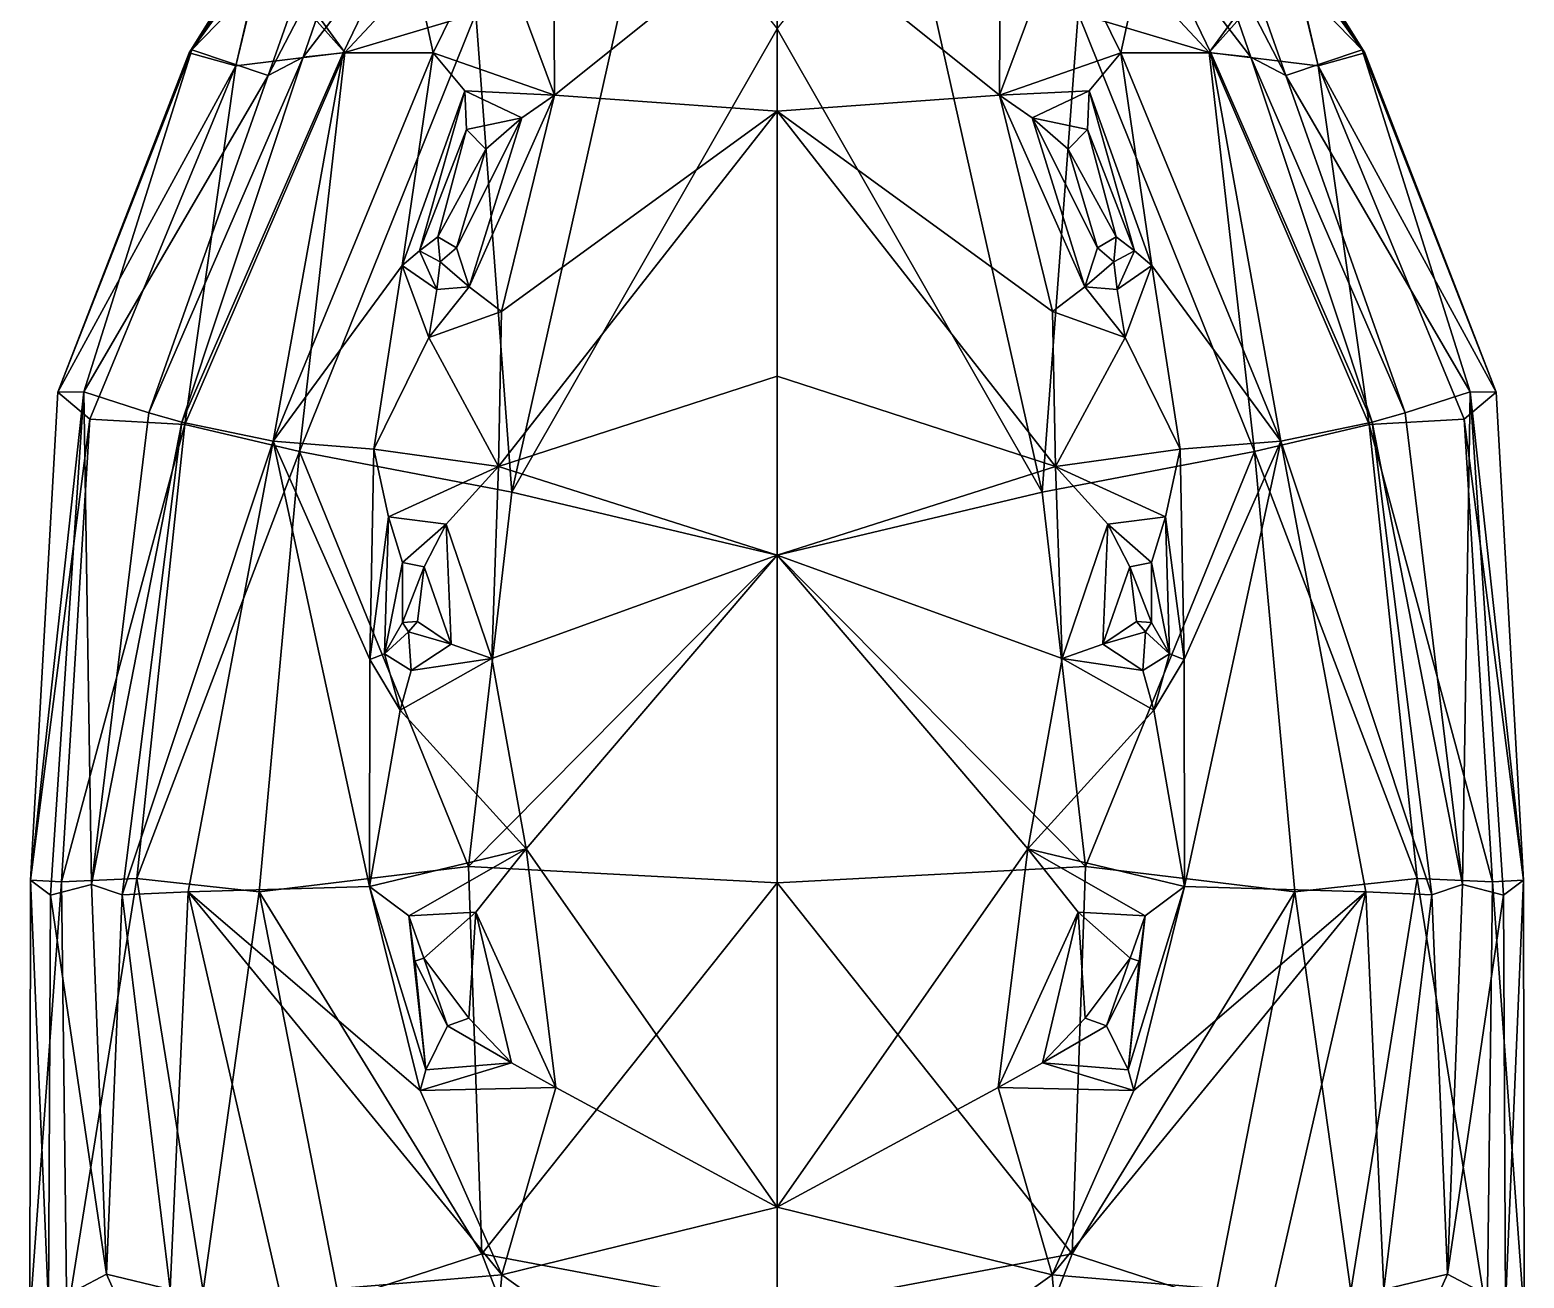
# Model space of a CAD drawing. Extents: x -0.72 to 0.72, y -1.47 to 3.21.
# Drawn here: x -0.385 to 0.385, y 0.092 to 0.735 of the extents above; entities that cross this region are included whole.
import ezdxf

# ---------------------------------------------------------------- set-up
doc = ezdxf.new("R2010")
doc.units = 0
doc.layers.add('CROCODIL$LWO', color=1, linetype='CONTINUOUS')

msp = doc.modelspace()

# ---------------------------------------------------------------- linework, layer by layer
at = {"layer": 'CROCODIL$LWO'}
for points in [[(-0.06462, 0.81809, 0.12968), (-0.13669, 0.49716, 0.09977), (-0.15517, 0.7438, 0.15099)], [(-0.13669, 0.49716, 0.09977), (-0.06462, 0.81809, 0.12968), (0, 0.73581, 0.10828)], [(0.06462, 0.81809, 0.12968), (0.13669, 0.49716, 0.09977), (0, 0.73581, 0.10828)], [(0.13669, 0.49716, 0.09977), (0.06462, 0.81809, 0.12968), (0.15517, 0.7438, 0.15099)], [(-0.3016, 0.72507, 0.33669), (-0.23247, 0.79617, 0.38528), (-0.24407, 0.80527, 0.32693)], [(-0.24407, 0.80527, 0.32693), (-0.25833, 0.79517, 0.29795), (-0.3016, 0.72507, 0.33669)], [(0.23247, 0.79617, 0.38528), (0.3016, 0.72507, 0.33669), (0.24407, 0.80527, 0.32693)], [(0.25833, 0.79517, 0.29795), (0.24407, 0.80527, 0.32693), (0.3016, 0.72507, 0.33669)], [(-0.25833, 0.79517, 0.29795), (-0.26416, 0.78043, 0.2629), (-0.30296, 0.72352, 0.28623)], [(-0.3016, 0.72507, 0.33669), (-0.25833, 0.79517, 0.29795), (-0.30296, 0.72352, 0.28623)], [(-0.3016, 0.72507, 0.33669), (-0.26222, 0.71178, 0.39234), (-0.23247, 0.79617, 0.38528)], [(-0.24414, 0.7213, 0.436), (-0.21811, 0.79691, 0.42657), (-0.26222, 0.71178, 0.39234)], [(-0.21811, 0.79691, 0.42657), (-0.23247, 0.79617, 0.38528), (-0.26222, 0.71178, 0.39234)], [(-0.21811, 0.79691, 0.42657), (-0.24414, 0.7213, 0.436), (-0.19157, 0.78986, 0.46864)], [(-0.11499, 0.77458, 0.49769), (-0.11472, 0.70168, 0.50642), (0, 0.7935, 0.49408)], [(0, 0.69339, 0.50304), (0, 0.7935, 0.49408), (-0.11472, 0.70168, 0.50642)], [(0, 0.7935, 0.49408), (0, 0.69339, 0.50304), (0.11472, 0.70168, 0.50642)], [(0.11472, 0.70168, 0.50642), (0.11499, 0.77458, 0.49769), (0, 0.7935, 0.49408)], [(0.24414, 0.7213, 0.436), (0.21811, 0.79691, 0.42657), (0.19157, 0.78986, 0.46864)], [(0.21811, 0.79691, 0.42657), (0.24414, 0.7213, 0.436), (0.26222, 0.71178, 0.39234)], [(0.23247, 0.79617, 0.38528), (0.21811, 0.79691, 0.42657), (0.26222, 0.71178, 0.39234)], [(0.26222, 0.71178, 0.39234), (0.3016, 0.72507, 0.33669), (0.23247, 0.79617, 0.38528)], [(0.26416, 0.78043, 0.2629), (0.25833, 0.79517, 0.29795), (0.30296, 0.72352, 0.28623)], [(0.25833, 0.79517, 0.29795), (0.3016, 0.72507, 0.33669), (0.30296, 0.72352, 0.28623)], [(-0.16254, 0.78809, 0.15032), (-0.22268, 0.72375, 0.18738), (-0.26144, 0.77714, 0.18466)], [(-0.22359, 0.72359, 0.47076), (-0.19157, 0.78986, 0.46864), (-0.24414, 0.7213, 0.436)], [(-0.19157, 0.78986, 0.46864), (-0.22359, 0.72359, 0.47076), (-0.17721, 0.72342, 0.49771)], [(-0.15517, 0.7438, 0.15099), (-0.22268, 0.72375, 0.18738), (-0.16254, 0.78809, 0.15032)], [(-0.14619, 0.78649, 0.49797), (-0.19157, 0.78986, 0.46864), (-0.17721, 0.72342, 0.49771)], [(-0.14619, 0.78649, 0.49797), (-0.17721, 0.72342, 0.49771), (-0.11472, 0.70168, 0.50642)], [(-0.11499, 0.77458, 0.49769), (-0.14619, 0.78649, 0.49797), (-0.11472, 0.70168, 0.50642)], [(0.14619, 0.78649, 0.49797), (0.11499, 0.77458, 0.49769), (0.11472, 0.70168, 0.50642)], [(0.17721, 0.72342, 0.49771), (0.14619, 0.78649, 0.49797), (0.11472, 0.70168, 0.50642)], [(0.19157, 0.78986, 0.46864), (0.14619, 0.78649, 0.49797), (0.17721, 0.72342, 0.49771)], [(0.22268, 0.72375, 0.18738), (0.15517, 0.7438, 0.15099), (0.16254, 0.78809, 0.15032)], [(0.22268, 0.72375, 0.18738), (0.16254, 0.78809, 0.15032), (0.26144, 0.77714, 0.18466)], [(0.22359, 0.72359, 0.47076), (0.19157, 0.78986, 0.46864), (0.17721, 0.72342, 0.49771)], [(0.19157, 0.78986, 0.46864), (0.22359, 0.72359, 0.47076), (0.24414, 0.7213, 0.436)], [(-0.27892, 0.71687, 0.23415), (-0.30296, 0.72352, 0.28623), (-0.26416, 0.78043, 0.2629)], [(-0.26416, 0.78043, 0.2629), (-0.26564, 0.7719, 0.22172), (-0.27892, 0.71687, 0.23415)], [(0.30296, 0.72352, 0.28623), (0.27892, 0.71687, 0.23415), (0.26416, 0.78043, 0.2629)], [(0.26564, 0.7719, 0.22172), (0.26416, 0.78043, 0.2629), (0.27892, 0.71687, 0.23415)], [(-0.27892, 0.71687, 0.23415), (-0.26564, 0.7719, 0.22172), (-0.22268, 0.72375, 0.18738)], [(-0.26564, 0.7719, 0.22172), (-0.26144, 0.77714, 0.18466), (-0.22268, 0.72375, 0.18738)], [(0.26144, 0.77714, 0.18466), (0.26564, 0.7719, 0.22172), (0.22268, 0.72375, 0.18738)], [(0.26564, 0.7719, 0.22172), (0.27892, 0.71687, 0.23415), (0.22268, 0.72375, 0.18738)], [(-0.24612, 0.51807, 0.1418), (-0.15517, 0.7438, 0.15099), (-0.13669, 0.49716, 0.09977)], [(-0.15517, 0.7438, 0.15099), (-0.24612, 0.51807, 0.1418), (-0.22268, 0.72375, 0.18738)], [(0.15517, 0.7438, 0.15099), (0.24612, 0.51807, 0.1418), (0.13669, 0.49716, 0.09977)], [(0.24612, 0.51807, 0.1418), (0.15517, 0.7438, 0.15099), (0.22268, 0.72375, 0.18738)], [(0, 0.46472, 0.08585), (-0.13669, 0.49716, 0.09977), (0, 0.73581, 0.10828)], [(0.13669, 0.49716, 0.09977), (0, 0.46472, 0.08585), (0, 0.73581, 0.10828)], [(-0.30296, 0.72352, 0.28623), (-0.37052, 0.54868, 0.287), (-0.3016, 0.72507, 0.33669)], [(-0.35713, 0.54877, 0.34929), (-0.3016, 0.72507, 0.33669), (-0.37052, 0.54868, 0.287)], [(-0.3016, 0.72507, 0.33669), (-0.35713, 0.54877, 0.34929), (-0.26222, 0.71178, 0.39234)], [(0.35713, 0.54877, 0.34929), (0.3016, 0.72507, 0.33669), (0.26222, 0.71178, 0.39234)], [(0.37052, 0.54868, 0.287), (0.30296, 0.72352, 0.28623), (0.3016, 0.72507, 0.33669)], [(0.3016, 0.72507, 0.33669), (0.35713, 0.54877, 0.34929), (0.37052, 0.54868, 0.287)], [(-0.37052, 0.54868, 0.287), (-0.30296, 0.72352, 0.28623), (-0.27892, 0.71687, 0.23415)], [(-0.35405, 0.5347, 0.22969), (-0.37052, 0.54868, 0.287), (-0.27892, 0.71687, 0.23415)], [(-0.35405, 0.5347, 0.22969), (-0.27892, 0.71687, 0.23415), (-0.30518, 0.53206, 0.18684)], [(-0.26222, 0.71178, 0.39234), (-0.32374, 0.53802, 0.40355), (-0.24414, 0.7213, 0.436)], [(-0.30663, 0.53319, 0.44214), (-0.24414, 0.7213, 0.436), (-0.32374, 0.53802, 0.40355)], [(-0.24414, 0.7213, 0.436), (-0.30663, 0.53319, 0.44214), (-0.22359, 0.72359, 0.47076)], [(-0.25969, 0.5234, 0.49172), (-0.22359, 0.72359, 0.47076), (-0.30663, 0.53319, 0.44214)], [(-0.30518, 0.53206, 0.18684), (-0.22268, 0.72375, 0.18738), (-0.24612, 0.51807, 0.1418)], [(-0.22268, 0.72375, 0.18738), (-0.30518, 0.53206, 0.18684), (-0.27892, 0.71687, 0.23415)], [(-0.22359, 0.72359, 0.47076), (-0.25969, 0.5234, 0.49172), (-0.17721, 0.72342, 0.49771)], [(-0.19318, 0.61395, 0.50982), (-0.17721, 0.72342, 0.49771), (-0.25969, 0.5234, 0.49172)], [(-0.17721, 0.72342, 0.49771), (-0.19318, 0.61395, 0.50982), (-0.16083, 0.70389, 0.51161)], [(-0.17721, 0.72342, 0.49771), (-0.16083, 0.70389, 0.51161), (-0.11472, 0.70168, 0.50642)], [(0.16083, 0.70389, 0.51161), (0.17721, 0.72342, 0.49771), (0.11472, 0.70168, 0.50642)], [(0.19318, 0.61395, 0.50982), (0.17721, 0.72342, 0.49771), (0.16083, 0.70389, 0.51161)], [(0.25969, 0.5234, 0.49172), (0.22359, 0.72359, 0.47076), (0.17721, 0.72342, 0.49771)], [(0.17721, 0.72342, 0.49771), (0.19318, 0.61395, 0.50982), (0.25969, 0.5234, 0.49172)], [(0.22268, 0.72375, 0.18738), (0.30518, 0.53206, 0.18684), (0.24612, 0.51807, 0.1418)], [(0.30518, 0.53206, 0.18684), (0.22268, 0.72375, 0.18738), (0.27892, 0.71687, 0.23415)], [(0.30663, 0.53319, 0.44214), (0.24414, 0.7213, 0.436), (0.22359, 0.72359, 0.47076)], [(0.22359, 0.72359, 0.47076), (0.25969, 0.5234, 0.49172), (0.30663, 0.53319, 0.44214)], [(0.32374, 0.53802, 0.40355), (0.26222, 0.71178, 0.39234), (0.24414, 0.7213, 0.436)], [(0.24414, 0.7213, 0.436), (0.30663, 0.53319, 0.44214), (0.32374, 0.53802, 0.40355)], [(0.30296, 0.72352, 0.28623), (0.37052, 0.54868, 0.287), (0.27892, 0.71687, 0.23415)], [(0.27892, 0.71687, 0.23415), (0.35405, 0.5347, 0.22969), (0.30518, 0.53206, 0.18684)], [(0.37052, 0.54868, 0.287), (0.35405, 0.5347, 0.22969), (0.27892, 0.71687, 0.23415)], [(-0.32374, 0.53802, 0.40355), (-0.26222, 0.71178, 0.39234), (-0.35713, 0.54877, 0.34929)], [(0.26222, 0.71178, 0.39234), (0.32374, 0.53802, 0.40355), (0.35713, 0.54877, 0.34929)], [(-0.18429, 0.62154, 0.52596), (-0.16083, 0.70389, 0.51161), (-0.19318, 0.61395, 0.50982)], [(-0.16083, 0.70389, 0.51161), (-0.18429, 0.62154, 0.52596), (-0.15995, 0.68402, 0.53212)], [(-0.16083, 0.70389, 0.51161), (-0.15995, 0.68402, 0.53212), (-0.13143, 0.69001, 0.52153)], [(-0.16083, 0.70389, 0.51161), (-0.13143, 0.69001, 0.52153), (-0.11472, 0.70168, 0.50642)], [(-0.14197, 0.59015, 0.51211), (-0.11472, 0.70168, 0.50642), (-0.1587, 0.60288, 0.52199)], [(-0.13143, 0.69001, 0.52153), (-0.1587, 0.60288, 0.52199), (-0.11472, 0.70168, 0.50642)], [(-0.11472, 0.70168, 0.50642), (-0.14197, 0.59015, 0.51211), (0, 0.69339, 0.50304)], [(0.14197, 0.59015, 0.51211), (0.11472, 0.70168, 0.50642), (0, 0.69339, 0.50304)], [(0.13143, 0.69001, 0.52153), (0.16083, 0.70389, 0.51161), (0.11472, 0.70168, 0.50642)], [(0.11472, 0.70168, 0.50642), (0.14197, 0.59015, 0.51211), (0.1587, 0.60288, 0.52199)], [(0.1587, 0.60288, 0.52199), (0.13143, 0.69001, 0.52153), (0.11472, 0.70168, 0.50642)], [(0.15995, 0.68402, 0.53212), (0.16083, 0.70389, 0.51161), (0.13143, 0.69001, 0.52153)], [(0.18429, 0.62154, 0.52596), (0.16083, 0.70389, 0.51161), (0.15995, 0.68402, 0.53212)], [(0.16083, 0.70389, 0.51161), (0.18429, 0.62154, 0.52596), (0.19318, 0.61395, 0.50982)], [(0, 0.55693, 0.51128), (0, 0.69339, 0.50304), (-0.14351, 0.51031, 0.51952)], [(-0.14197, 0.59015, 0.51211), (-0.14351, 0.51031, 0.51952), (0, 0.69339, 0.50304)], [(0, 0.69339, 0.50304), (0, 0.55693, 0.51128), (0.14351, 0.51031, 0.51952)], [(0.14351, 0.51031, 0.51952), (0.14197, 0.59015, 0.51211), (0, 0.69339, 0.50304)], [(-0.1587, 0.60288, 0.52199), (-0.13143, 0.69001, 0.52153), (-0.16516, 0.62309, 0.53777)], [(-0.14996, 0.67395, 0.53488), (-0.16516, 0.62309, 0.53777), (-0.13143, 0.69001, 0.52153)], [(-0.15995, 0.68402, 0.53212), (-0.14996, 0.67395, 0.53488), (-0.13143, 0.69001, 0.52153)], [(0.13143, 0.69001, 0.52153), (0.1587, 0.60288, 0.52199), (0.16516, 0.62309, 0.53777)], [(0.16516, 0.62309, 0.53777), (0.14996, 0.67395, 0.53488), (0.13143, 0.69001, 0.52153)], [(0.14996, 0.67395, 0.53488), (0.15995, 0.68402, 0.53212), (0.13143, 0.69001, 0.52153)], [(-0.1748, 0.62879, 0.53921), (-0.15995, 0.68402, 0.53212), (-0.18429, 0.62154, 0.52596)], [(-0.14996, 0.67395, 0.53488), (-0.15995, 0.68402, 0.53212), (-0.1748, 0.62879, 0.53921)], [(0.15995, 0.68402, 0.53212), (0.14996, 0.67395, 0.53488), (0.1748, 0.62879, 0.53921)], [(0.15995, 0.68402, 0.53212), (0.1748, 0.62879, 0.53921), (0.18429, 0.62154, 0.52596)], [(-0.16516, 0.62309, 0.53777), (-0.14996, 0.67395, 0.53488), (-0.1748, 0.62879, 0.53921)], [(0.14996, 0.67395, 0.53488), (0.16516, 0.62309, 0.53777), (0.1748, 0.62879, 0.53921)], [(-0.17359, 0.61591, 0.53391), (-0.1748, 0.62879, 0.53921), (-0.18429, 0.62154, 0.52596)], [(-0.17359, 0.61591, 0.53391), (-0.16516, 0.62309, 0.53777), (-0.1748, 0.62879, 0.53921)], [(0.16516, 0.62309, 0.53777), (0.17359, 0.61591, 0.53391), (0.1748, 0.62879, 0.53921)], [(0.1748, 0.62879, 0.53921), (0.17359, 0.61591, 0.53391), (0.18429, 0.62154, 0.52596)], [(-0.17534, 0.60155, 0.52355), (-0.18429, 0.62154, 0.52596), (-0.19318, 0.61395, 0.50982)], [(-0.17534, 0.60155, 0.52355), (-0.17359, 0.61591, 0.53391), (-0.18429, 0.62154, 0.52596)], [(-0.16516, 0.62309, 0.53777), (-0.17359, 0.61591, 0.53391), (-0.1587, 0.60288, 0.52199)], [(0.17359, 0.61591, 0.53391), (0.16516, 0.62309, 0.53777), (0.1587, 0.60288, 0.52199)], [(0.17359, 0.61591, 0.53391), (0.17534, 0.60155, 0.52355), (0.18429, 0.62154, 0.52596)], [(0.18429, 0.62154, 0.52596), (0.17534, 0.60155, 0.52355), (0.19318, 0.61395, 0.50982)], [(-0.20784, 0.5193, 0.51512), (-0.19318, 0.61395, 0.50982), (-0.25969, 0.5234, 0.49172)], [(-0.17937, 0.5769, 0.51603), (-0.19318, 0.61395, 0.50982), (-0.20784, 0.5193, 0.51512)], [(-0.17937, 0.5769, 0.51603), (-0.17534, 0.60155, 0.52355), (-0.19318, 0.61395, 0.50982)], [(-0.17534, 0.60155, 0.52355), (-0.1587, 0.60288, 0.52199), (-0.17359, 0.61591, 0.53391)], [(0.1587, 0.60288, 0.52199), (0.17534, 0.60155, 0.52355), (0.17359, 0.61591, 0.53391)], [(0.17534, 0.60155, 0.52355), (0.17937, 0.5769, 0.51603), (0.19318, 0.61395, 0.50982)], [(0.19318, 0.61395, 0.50982), (0.17937, 0.5769, 0.51603), (0.20784, 0.5193, 0.51512)], [(0.19318, 0.61395, 0.50982), (0.20784, 0.5193, 0.51512), (0.25969, 0.5234, 0.49172)], [(-0.14197, 0.59015, 0.51211), (-0.1587, 0.60288, 0.52199), (-0.17937, 0.5769, 0.51603)], [(-0.1587, 0.60288, 0.52199), (-0.17534, 0.60155, 0.52355), (-0.17937, 0.5769, 0.51603)], [(0.1587, 0.60288, 0.52199), (0.14197, 0.59015, 0.51211), (0.17937, 0.5769, 0.51603)], [(0.17534, 0.60155, 0.52355), (0.1587, 0.60288, 0.52199), (0.17937, 0.5769, 0.51603)], [(-0.14197, 0.59015, 0.51211), (-0.17937, 0.5769, 0.51603), (-0.14351, 0.51031, 0.51952)], [(0.17937, 0.5769, 0.51603), (0.14197, 0.59015, 0.51211), (0.14351, 0.51031, 0.51952)], [(-0.17937, 0.5769, 0.51603), (-0.20784, 0.5193, 0.51512), (-0.14351, 0.51031, 0.51952)], [(0.20784, 0.5193, 0.51512), (0.17937, 0.5769, 0.51603), (0.14351, 0.51031, 0.51952)], [(0, 0.46472, 0.51684), (0, 0.55693, 0.51128), (-0.14351, 0.51031, 0.51952)], [(0, 0.55693, 0.51128), (0, 0.46472, 0.51684), (0.14351, 0.51031, 0.51952)], [(-0.37052, 0.54868, 0.287), (-0.38475, 0.29721, 0.26789), (-0.35713, 0.54877, 0.34929)], [(-0.37443, 0.28955, 0.33954), (-0.35713, 0.54877, 0.34929), (-0.38475, 0.29721, 0.26789)], [(-0.38475, 0.29721, 0.26789), (-0.37052, 0.54868, 0.287), (-0.35405, 0.5347, 0.22969)], [(-0.37443, 0.28955, 0.33954), (-0.35318, 0.29509, 0.40044), (-0.35713, 0.54877, 0.34929)], [(-0.35318, 0.29509, 0.40044), (-0.32374, 0.53802, 0.40355), (-0.35713, 0.54877, 0.34929)], [(0.32374, 0.53802, 0.40355), (0.35318, 0.29509, 0.40044), (0.35713, 0.54877, 0.34929)], [(0.35318, 0.29509, 0.40044), (0.37443, 0.28955, 0.33954), (0.35713, 0.54877, 0.34929)], [(0.37052, 0.54868, 0.287), (0.38475, 0.29721, 0.26789), (0.35405, 0.5347, 0.22969)], [(0.38475, 0.29721, 0.26789), (0.37052, 0.54868, 0.287), (0.35713, 0.54877, 0.34929)], [(0.35713, 0.54877, 0.34929), (0.37443, 0.28955, 0.33954), (0.38475, 0.29721, 0.26789)], [(-0.36872, 0.29635, 0.21767), (-0.38475, 0.29721, 0.26789), (-0.35405, 0.5347, 0.22969)], [(-0.36872, 0.29635, 0.21767), (-0.35405, 0.5347, 0.22969), (-0.30518, 0.53206, 0.18684)], [(-0.32988, 0.29817, 0.17025), (-0.36872, 0.29635, 0.21767), (-0.30518, 0.53206, 0.18684)], [(-0.32374, 0.53802, 0.40355), (-0.35318, 0.29509, 0.40044), (-0.30663, 0.53319, 0.44214)], [(-0.33743, 0.28964, 0.4506), (-0.30663, 0.53319, 0.44214), (-0.35318, 0.29509, 0.40044)], [(-0.30663, 0.53319, 0.44214), (-0.33743, 0.28964, 0.4506), (-0.25969, 0.5234, 0.49172)], [(-0.32988, 0.29817, 0.17025), (-0.30518, 0.53206, 0.18684), (-0.24612, 0.51807, 0.1418)], [(0.30518, 0.53206, 0.18684), (0.32988, 0.29817, 0.17025), (0.24612, 0.51807, 0.1418)], [(0.33743, 0.28964, 0.4506), (0.30663, 0.53319, 0.44214), (0.25969, 0.5234, 0.49172)], [(0.35405, 0.5347, 0.22969), (0.36872, 0.29635, 0.21767), (0.30518, 0.53206, 0.18684)], [(0.36872, 0.29635, 0.21767), (0.32988, 0.29817, 0.17025), (0.30518, 0.53206, 0.18684)], [(0.35318, 0.29509, 0.40044), (0.32374, 0.53802, 0.40355), (0.30663, 0.53319, 0.44214)], [(0.30663, 0.53319, 0.44214), (0.33743, 0.28964, 0.4506), (0.35318, 0.29509, 0.40044)], [(0.38475, 0.29721, 0.26789), (0.36872, 0.29635, 0.21767), (0.35405, 0.5347, 0.22969)], [(-0.30338, 0.2913, 0.49382), (-0.25969, 0.5234, 0.49172), (-0.33743, 0.28964, 0.4506)], [(-0.26676, 0.29122, 0.12187), (-0.32988, 0.29817, 0.17025), (-0.24612, 0.51807, 0.1418)], [(-0.30338, 0.2913, 0.49382), (-0.20994, 0.29396, 0.5125), (-0.25969, 0.5234, 0.49172)], [(-0.26676, 0.29122, 0.12187), (-0.24612, 0.51807, 0.1418), (-0.15896, 0.30435, 0.09088)], [(-0.20994, 0.29396, 0.5125), (-0.2098, 0.4109, 0.51862), (-0.25969, 0.5234, 0.49172)], [(-0.2098, 0.4109, 0.51862), (-0.20784, 0.5193, 0.51512), (-0.25969, 0.5234, 0.49172)], [(-0.13669, 0.49716, 0.09977), (-0.15896, 0.30435, 0.09088), (-0.24612, 0.51807, 0.1418)], [(-0.20784, 0.5193, 0.51512), (-0.2098, 0.4109, 0.51862), (-0.2002, 0.48436, 0.52977)], [(-0.20784, 0.5193, 0.51512), (-0.2002, 0.48436, 0.52977), (-0.14351, 0.51031, 0.51952)], [(0.15896, 0.30435, 0.09088), (0.13669, 0.49716, 0.09977), (0.24612, 0.51807, 0.1418)], [(0.2002, 0.48436, 0.52977), (0.20784, 0.5193, 0.51512), (0.14351, 0.51031, 0.51952)], [(0.24612, 0.51807, 0.1418), (0.26676, 0.29122, 0.12187), (0.15896, 0.30435, 0.09088)], [(0.2098, 0.4109, 0.51862), (0.20784, 0.5193, 0.51512), (0.2002, 0.48436, 0.52977)], [(0.20784, 0.5193, 0.51512), (0.2098, 0.4109, 0.51862), (0.25969, 0.5234, 0.49172)], [(0.2098, 0.4109, 0.51862), (0.20994, 0.29396, 0.5125), (0.25969, 0.5234, 0.49172)], [(0.20994, 0.29396, 0.5125), (0.30338, 0.2913, 0.49382), (0.25969, 0.5234, 0.49172)], [(0.32988, 0.29817, 0.17025), (0.26676, 0.29122, 0.12187), (0.24612, 0.51807, 0.1418)], [(0.25969, 0.5234, 0.49172), (0.30338, 0.2913, 0.49382), (0.33743, 0.28964, 0.4506)], [(-0.2002, 0.48436, 0.52977), (-0.17049, 0.48072, 0.53321), (-0.14351, 0.51031, 0.51952)], [(-0.14351, 0.51031, 0.51952), (-0.17049, 0.48072, 0.53321), (-0.14702, 0.4114, 0.52209)], [(-0.14351, 0.51031, 0.51952), (-0.14702, 0.4114, 0.52209), (0, 0.46472, 0.51684)], [(0.14702, 0.4114, 0.52209), (0.14351, 0.51031, 0.51952), (0, 0.46472, 0.51684)], [(0.17049, 0.48072, 0.53321), (0.2002, 0.48436, 0.52977), (0.14351, 0.51031, 0.51952)], [(0.17049, 0.48072, 0.53321), (0.14351, 0.51031, 0.51952), (0.14702, 0.4114, 0.52209)], [(-0.15896, 0.30435, 0.09088), (-0.13669, 0.49716, 0.09977), (0, 0.46472, 0.08585)], [(0.13669, 0.49716, 0.09977), (0.15896, 0.30435, 0.09088), (0, 0.46472, 0.08585)], [(-0.2023, 0.41389, 0.53495), (-0.2002, 0.48436, 0.52977), (-0.2098, 0.4109, 0.51862)], [(-0.2002, 0.48436, 0.52977), (-0.2023, 0.41389, 0.53495), (-0.19296, 0.46087, 0.5444)], [(-0.2002, 0.48436, 0.52977), (-0.19296, 0.46087, 0.5444), (-0.17049, 0.48072, 0.53321)], [(-0.19296, 0.46087, 0.5444), (-0.18182, 0.45872, 0.54727), (-0.17049, 0.48072, 0.53321)], [(-0.17049, 0.48072, 0.53321), (-0.18182, 0.45872, 0.54727), (-0.16798, 0.41884, 0.53645)], [(-0.17049, 0.48072, 0.53321), (-0.16798, 0.41884, 0.53645), (-0.14702, 0.4114, 0.52209)], [(0.16798, 0.41884, 0.53645), (0.17049, 0.48072, 0.53321), (0.14702, 0.4114, 0.52209)], [(0.18182, 0.45872, 0.54727), (0.17049, 0.48072, 0.53321), (0.16798, 0.41884, 0.53645)], [(0.19296, 0.46087, 0.5444), (0.2002, 0.48436, 0.52977), (0.17049, 0.48072, 0.53321)], [(0.18182, 0.45872, 0.54727), (0.19296, 0.46087, 0.5444), (0.17049, 0.48072, 0.53321)], [(0.2023, 0.41389, 0.53495), (0.2002, 0.48436, 0.52977), (0.19296, 0.46087, 0.5444)], [(0.2002, 0.48436, 0.52977), (0.2023, 0.41389, 0.53495), (0.2098, 0.4109, 0.51862)], [(0, 0.29586, 0.09694), (-0.15896, 0.30435, 0.09088), (0, 0.46472, 0.08585)], [(-0.14702, 0.4114, 0.52209), (-0.12933, 0.31331, 0.51699), (0, 0.46472, 0.51684)], [(0, 0.12883, 0.51643), (0, 0.46472, 0.51684), (-0.12933, 0.31331, 0.51699)], [(0.12933, 0.31331, 0.51699), (0.14702, 0.4114, 0.52209), (0, 0.46472, 0.51684)], [(0.15896, 0.30435, 0.09088), (0, 0.29586, 0.09694), (0, 0.46472, 0.08585)], [(0, 0.46472, 0.51684), (0, 0.12883, 0.51643), (0.12933, 0.31331, 0.51699)], [(-0.19293, 0.42997, 0.54675), (-0.19296, 0.46087, 0.5444), (-0.2023, 0.41389, 0.53495)], [(-0.19296, 0.46087, 0.5444), (-0.19293, 0.42997, 0.54675), (-0.18182, 0.45872, 0.54727)], [(-0.18525, 0.43049, 0.547), (-0.18182, 0.45872, 0.54727), (-0.19293, 0.42997, 0.54675)], [(-0.18182, 0.45872, 0.54727), (-0.18525, 0.43049, 0.547), (-0.16798, 0.41884, 0.53645)], [(0.18525, 0.43049, 0.547), (0.18182, 0.45872, 0.54727), (0.16798, 0.41884, 0.53645)], [(0.19293, 0.42997, 0.54675), (0.19296, 0.46087, 0.5444), (0.18182, 0.45872, 0.54727)], [(0.18182, 0.45872, 0.54727), (0.18525, 0.43049, 0.547), (0.19293, 0.42997, 0.54675)], [(0.19296, 0.46087, 0.5444), (0.19293, 0.42997, 0.54675), (0.2023, 0.41389, 0.53495)], [(-0.18984, 0.42518, 0.54597), (-0.19293, 0.42997, 0.54675), (-0.2023, 0.41389, 0.53495)], [(-0.18858, 0.40535, 0.53228), (-0.18984, 0.42518, 0.54597), (-0.2023, 0.41389, 0.53495)], [(-0.18984, 0.42518, 0.54597), (-0.18525, 0.43049, 0.547), (-0.19293, 0.42997, 0.54675)], [(-0.18525, 0.43049, 0.547), (-0.18984, 0.42518, 0.54597), (-0.16798, 0.41884, 0.53645)], [(-0.18858, 0.40535, 0.53228), (-0.16798, 0.41884, 0.53645), (-0.18984, 0.42518, 0.54597)], [(0.18984, 0.42518, 0.54597), (0.18525, 0.43049, 0.547), (0.16798, 0.41884, 0.53645)], [(0.16798, 0.41884, 0.53645), (0.18858, 0.40535, 0.53228), (0.18984, 0.42518, 0.54597)], [(0.18525, 0.43049, 0.547), (0.18984, 0.42518, 0.54597), (0.19293, 0.42997, 0.54675)], [(0.18984, 0.42518, 0.54597), (0.18858, 0.40535, 0.53228), (0.2023, 0.41389, 0.53495)], [(0.19293, 0.42997, 0.54675), (0.18984, 0.42518, 0.54597), (0.2023, 0.41389, 0.53495)], [(-0.16798, 0.41884, 0.53645), (-0.18858, 0.40535, 0.53228), (-0.14702, 0.4114, 0.52209)], [(0.18858, 0.40535, 0.53228), (0.16798, 0.41884, 0.53645), (0.14702, 0.4114, 0.52209)], [(-0.2098, 0.4109, 0.51862), (-0.20994, 0.29396, 0.5125), (-0.19422, 0.38484, 0.52247)], [(-0.2098, 0.4109, 0.51862), (-0.19422, 0.38484, 0.52247), (-0.2023, 0.41389, 0.53495)], [(-0.18858, 0.40535, 0.53228), (-0.2023, 0.41389, 0.53495), (-0.19422, 0.38484, 0.52247)], [(-0.19422, 0.38484, 0.52247), (-0.14702, 0.4114, 0.52209), (-0.18858, 0.40535, 0.53228)], [(-0.14702, 0.4114, 0.52209), (-0.19422, 0.38484, 0.52247), (-0.12933, 0.31331, 0.51699)], [(0.19422, 0.38484, 0.52247), (0.14702, 0.4114, 0.52209), (0.12933, 0.31331, 0.51699)], [(0.14702, 0.4114, 0.52209), (0.19422, 0.38484, 0.52247), (0.18858, 0.40535, 0.53228)], [(0.2023, 0.41389, 0.53495), (0.18858, 0.40535, 0.53228), (0.19422, 0.38484, 0.52247)], [(0.19422, 0.38484, 0.52247), (0.2098, 0.4109, 0.51862), (0.2023, 0.41389, 0.53495)], [(0.20994, 0.29396, 0.5125), (0.2098, 0.4109, 0.51862), (0.19422, 0.38484, 0.52247)], [(-0.12933, 0.31331, 0.51699), (-0.19422, 0.38484, 0.52247), (-0.20994, 0.29396, 0.5125)], [(0.19422, 0.38484, 0.52247), (0.12933, 0.31331, 0.51699), (0.20994, 0.29396, 0.5125)], [(-0.20994, 0.29396, 0.5125), (-0.18965, 0.27893, 0.52599), (-0.12933, 0.31331, 0.51699)], [(-0.18965, 0.27893, 0.52599), (-0.15519, 0.28075, 0.52787), (-0.12933, 0.31331, 0.51699)], [(-0.12933, 0.31331, 0.51699), (-0.15519, 0.28075, 0.52787), (-0.11401, 0.19036, 0.51604)], [(-0.12933, 0.31331, 0.51699), (-0.11401, 0.19036, 0.51604), (0, 0.12883, 0.51643)], [(0.11401, 0.19036, 0.51604), (0.12933, 0.31331, 0.51699), (0, 0.12883, 0.51643)], [(0.15519, 0.28075, 0.52787), (0.12933, 0.31331, 0.51699), (0.11401, 0.19036, 0.51604)], [(0.18965, 0.27893, 0.52599), (0.20994, 0.29396, 0.5125), (0.12933, 0.31331, 0.51699)], [(0.15519, 0.28075, 0.52787), (0.18965, 0.27893, 0.52599), (0.12933, 0.31331, 0.51699)], [(-0.26676, 0.29122, 0.12187), (-0.15896, 0.30435, 0.09088), (-0.15205, 0.10466, 0.10809)], [(-0.15896, 0.30435, 0.09088), (0, 0.29586, 0.09694), (-0.15205, 0.10466, 0.10809)], [(0, 0.29586, 0.09694), (0.15896, 0.30435, 0.09088), (0.15205, 0.10466, 0.10809)], [(0.15896, 0.30435, 0.09088), (0.26676, 0.29122, 0.12187), (0.15205, 0.10466, 0.10809)], [(-0.37542, 0.07845, 0.33923), (-0.38475, 0.29721, 0.26789), (-0.38499, 0.07301, 0.28147)], [(-0.38475, 0.29721, 0.26789), (-0.36872, 0.29635, 0.21767), (-0.38499, 0.07301, 0.28147)], [(-0.38499, 0.07301, 0.28147), (-0.36872, 0.29635, 0.21767), (-0.36591, 0.07188, 0.22392)], [(-0.38475, 0.29721, 0.26789), (-0.37542, 0.07845, 0.33923), (-0.37443, 0.28955, 0.33954)], [(-0.37443, 0.28955, 0.33954), (-0.34556, 0.09423, 0.40593), (-0.35318, 0.29509, 0.40044)], [(-0.36872, 0.29635, 0.21767), (-0.32988, 0.29817, 0.17025), (-0.36591, 0.07188, 0.22392)], [(-0.36591, 0.07188, 0.22392), (-0.32988, 0.29817, 0.17025), (-0.29576, 0.0855, 0.16524)], [(-0.35318, 0.29509, 0.40044), (-0.34556, 0.09423, 0.40593), (-0.33743, 0.28964, 0.4506)], [(-0.32988, 0.29817, 0.17025), (-0.26676, 0.29122, 0.12187), (-0.29576, 0.0855, 0.16524)], [(-0.20994, 0.29396, 0.5125), (-0.30338, 0.2913, 0.49382), (-0.18392, 0.18895, 0.51291)], [(-0.18392, 0.18895, 0.51291), (-0.18092, 0.19946, 0.52341), (-0.20994, 0.29396, 0.5125)], [(-0.18092, 0.19946, 0.52341), (-0.18965, 0.27893, 0.52599), (-0.20994, 0.29396, 0.5125)], [(0, 0.07609, 0.10076), (-0.15205, 0.10466, 0.10809), (0, 0.29586, 0.09694)], [(0.15205, 0.10466, 0.10809), (0, 0.07609, 0.10076), (0, 0.29586, 0.09694)], [(0.18092, 0.19946, 0.52341), (0.18392, 0.18895, 0.51291), (0.20994, 0.29396, 0.5125)], [(0.18965, 0.27893, 0.52599), (0.18092, 0.19946, 0.52341), (0.20994, 0.29396, 0.5125)], [(0.30338, 0.2913, 0.49382), (0.20994, 0.29396, 0.5125), (0.18392, 0.18895, 0.51291)], [(0.26676, 0.29122, 0.12187), (0.32988, 0.29817, 0.17025), (0.29576, 0.0855, 0.16524)], [(0.32988, 0.29817, 0.17025), (0.36591, 0.07188, 0.22392), (0.29576, 0.0855, 0.16524)], [(0.32988, 0.29817, 0.17025), (0.36872, 0.29635, 0.21767), (0.36591, 0.07188, 0.22392)], [(0.34556, 0.09423, 0.40593), (0.35318, 0.29509, 0.40044), (0.33743, 0.28964, 0.4506)], [(0.34556, 0.09423, 0.40593), (0.37443, 0.28955, 0.33954), (0.35318, 0.29509, 0.40044)], [(0.36872, 0.29635, 0.21767), (0.38499, 0.07301, 0.28147), (0.36591, 0.07188, 0.22392)], [(0.36872, 0.29635, 0.21767), (0.38475, 0.29721, 0.26789), (0.38499, 0.07301, 0.28147)], [(0.37542, 0.07845, 0.33923), (0.38475, 0.29721, 0.26789), (0.37443, 0.28955, 0.33954)], [(0.38475, 0.29721, 0.26789), (0.37542, 0.07845, 0.33923), (0.38499, 0.07301, 0.28147)], [(-0.37443, 0.28955, 0.33954), (-0.37542, 0.07845, 0.33923), (-0.34556, 0.09423, 0.40593)], [(-0.33743, 0.28964, 0.4506), (-0.34556, 0.09423, 0.40593), (-0.31277, 0.08633, 0.46929)], [(-0.31277, 0.08633, 0.46929), (-0.30338, 0.2913, 0.49382), (-0.33743, 0.28964, 0.4506)], [(-0.30338, 0.2913, 0.49382), (-0.31277, 0.08633, 0.46929), (-0.25599, 0.08436, 0.49833)], [(-0.1418, 0.09384, 0.50859), (-0.18392, 0.18895, 0.51291), (-0.30338, 0.2913, 0.49382)], [(-0.1418, 0.09384, 0.50859), (-0.30338, 0.2913, 0.49382), (-0.25599, 0.08436, 0.49833)], [(-0.26676, 0.29122, 0.12187), (-0.22554, 0.08083, 0.12846), (-0.29576, 0.0855, 0.16524)], [(-0.22554, 0.08083, 0.12846), (-0.26676, 0.29122, 0.12187), (-0.15205, 0.10466, 0.10809)], [(0.18392, 0.18895, 0.51291), (0.1418, 0.09384, 0.50859), (0.30338, 0.2913, 0.49382)], [(0.30338, 0.2913, 0.49382), (0.1418, 0.09384, 0.50859), (0.25599, 0.08436, 0.49833)], [(0.26676, 0.29122, 0.12187), (0.22554, 0.08083, 0.12846), (0.15205, 0.10466, 0.10809)], [(0.22554, 0.08083, 0.12846), (0.26676, 0.29122, 0.12187), (0.29576, 0.0855, 0.16524)], [(0.31277, 0.08633, 0.46929), (0.30338, 0.2913, 0.49382), (0.25599, 0.08436, 0.49833)], [(0.30338, 0.2913, 0.49382), (0.31277, 0.08633, 0.46929), (0.33743, 0.28964, 0.4506)], [(0.34556, 0.09423, 0.40593), (0.33743, 0.28964, 0.4506), (0.31277, 0.08633, 0.46929)], [(0.37542, 0.07845, 0.33923), (0.37443, 0.28955, 0.33954), (0.34556, 0.09423, 0.40593)], [(-0.15519, 0.28075, 0.52787), (-0.18965, 0.27893, 0.52599), (-0.18194, 0.25714, 0.53995)], [(-0.18657, 0.25545, 0.5373), (-0.18194, 0.25714, 0.53995), (-0.18965, 0.27893, 0.52599)], [(-0.18965, 0.27893, 0.52599), (-0.18092, 0.19946, 0.52341), (-0.18657, 0.25545, 0.5373)], [(-0.18194, 0.25714, 0.53995), (-0.15888, 0.22609, 0.53658), (-0.15519, 0.28075, 0.52787)], [(-0.13689, 0.20321, 0.52569), (-0.15519, 0.28075, 0.52787), (-0.15888, 0.22609, 0.53658)], [(-0.15519, 0.28075, 0.52787), (-0.13689, 0.20321, 0.52569), (-0.11401, 0.19036, 0.51604)], [(0.13689, 0.20321, 0.52569), (0.15519, 0.28075, 0.52787), (0.11401, 0.19036, 0.51604)], [(0.15519, 0.28075, 0.52787), (0.13689, 0.20321, 0.52569), (0.15888, 0.22609, 0.53658)], [(0.15888, 0.22609, 0.53658), (0.18194, 0.25714, 0.53995), (0.15519, 0.28075, 0.52787)], [(0.18965, 0.27893, 0.52599), (0.15519, 0.28075, 0.52787), (0.18194, 0.25714, 0.53995)], [(0.18092, 0.19946, 0.52341), (0.18965, 0.27893, 0.52599), (0.18657, 0.25545, 0.5373)], [(0.18194, 0.25714, 0.53995), (0.18657, 0.25545, 0.5373), (0.18965, 0.27893, 0.52599)], [(-0.18657, 0.25545, 0.5373), (-0.16972, 0.22215, 0.53468), (-0.18194, 0.25714, 0.53995)], [(-0.16972, 0.22215, 0.53468), (-0.18657, 0.25545, 0.5373), (-0.18092, 0.19946, 0.52341)], [(-0.15888, 0.22609, 0.53658), (-0.18194, 0.25714, 0.53995), (-0.16972, 0.22215, 0.53468)], [(0.18194, 0.25714, 0.53995), (0.15888, 0.22609, 0.53658), (0.16972, 0.22215, 0.53468)], [(0.16972, 0.22215, 0.53468), (0.18657, 0.25545, 0.5373), (0.18194, 0.25714, 0.53995)], [(0.18657, 0.25545, 0.5373), (0.16972, 0.22215, 0.53468), (0.18092, 0.19946, 0.52341)], [(-0.15888, 0.22609, 0.53658), (-0.16972, 0.22215, 0.53468), (-0.13689, 0.20321, 0.52569)], [(0.16972, 0.22215, 0.53468), (0.15888, 0.22609, 0.53658), (0.13689, 0.20321, 0.52569)], [(-0.18092, 0.19946, 0.52341), (-0.13689, 0.20321, 0.52569), (-0.16972, 0.22215, 0.53468)], [(0.13689, 0.20321, 0.52569), (0.18092, 0.19946, 0.52341), (0.16972, 0.22215, 0.53468)], [(-0.11401, 0.19036, 0.51604), (-0.13689, 0.20321, 0.52569), (-0.18392, 0.18895, 0.51291)], [(-0.13689, 0.20321, 0.52569), (-0.18092, 0.19946, 0.52341), (-0.18392, 0.18895, 0.51291)], [(0.13689, 0.20321, 0.52569), (0.11401, 0.19036, 0.51604), (0.18392, 0.18895, 0.51291)], [(0.18092, 0.19946, 0.52341), (0.13689, 0.20321, 0.52569), (0.18392, 0.18895, 0.51291)], [(-0.11401, 0.19036, 0.51604), (-0.18392, 0.18895, 0.51291), (-0.1418, 0.09384, 0.50859)], [(-0.1418, 0.09384, 0.50859), (0, 0.12883, 0.51643), (-0.11401, 0.19036, 0.51604)], [(0, 0.12883, 0.51643), (0.1418, 0.09384, 0.50859), (0.11401, 0.19036, 0.51604)], [(0.18392, 0.18895, 0.51291), (0.11401, 0.19036, 0.51604), (0.1418, 0.09384, 0.50859)], [(0, -0.00748, 0.50748), (0, 0.12883, 0.51643), (-0.1418, 0.09384, 0.50859)], [(0, 0.12883, 0.51643), (0, -0.00748, 0.50748), (0.1418, 0.09384, 0.50859)], [(-0.22554, 0.08083, 0.12846), (-0.15205, 0.10466, 0.10809), (-0.10272, -0.02264, 0.11584)], [(-0.15205, 0.10466, 0.10809), (0, 0.07609, 0.10076), (-0.10272, -0.02264, 0.11584)], [(0, 0.07609, 0.10076), (0.15205, 0.10466, 0.10809), (0.10272, -0.02264, 0.11584)], [(0.15205, 0.10466, 0.10809), (0.22554, 0.08083, 0.12846), (0.10272, -0.02264, 0.11584)], [(-0.37542, 0.07845, 0.33923), (-0.30896, 0.01256, 0.38668), (-0.34556, 0.09423, 0.40593)], [(-0.30896, 0.01256, 0.38668), (-0.31277, 0.08633, 0.46929), (-0.34556, 0.09423, 0.40593)], [(-0.25599, 0.08436, 0.49833), (-0.15431, -0.04936, 0.50439), (-0.1418, 0.09384, 0.50859)], [(-0.15431, -0.04936, 0.50439), (0, -0.00748, 0.50748), (-0.1418, 0.09384, 0.50859)], [(0, -0.00748, 0.50748), (0.15431, -0.04936, 0.50439), (0.1418, 0.09384, 0.50859)], [(0.15431, -0.04936, 0.50439), (0.25599, 0.08436, 0.49833), (0.1418, 0.09384, 0.50859)], [(0.31277, 0.08633, 0.46929), (0.30896, 0.01256, 0.38668), (0.34556, 0.09423, 0.40593)], [(0.30896, 0.01256, 0.38668), (0.37542, 0.07845, 0.33923), (0.34556, 0.09423, 0.40593)]]:
    msp.add_3dface(points, dxfattribs=at)

doc.saveas('drawing.dxf')
